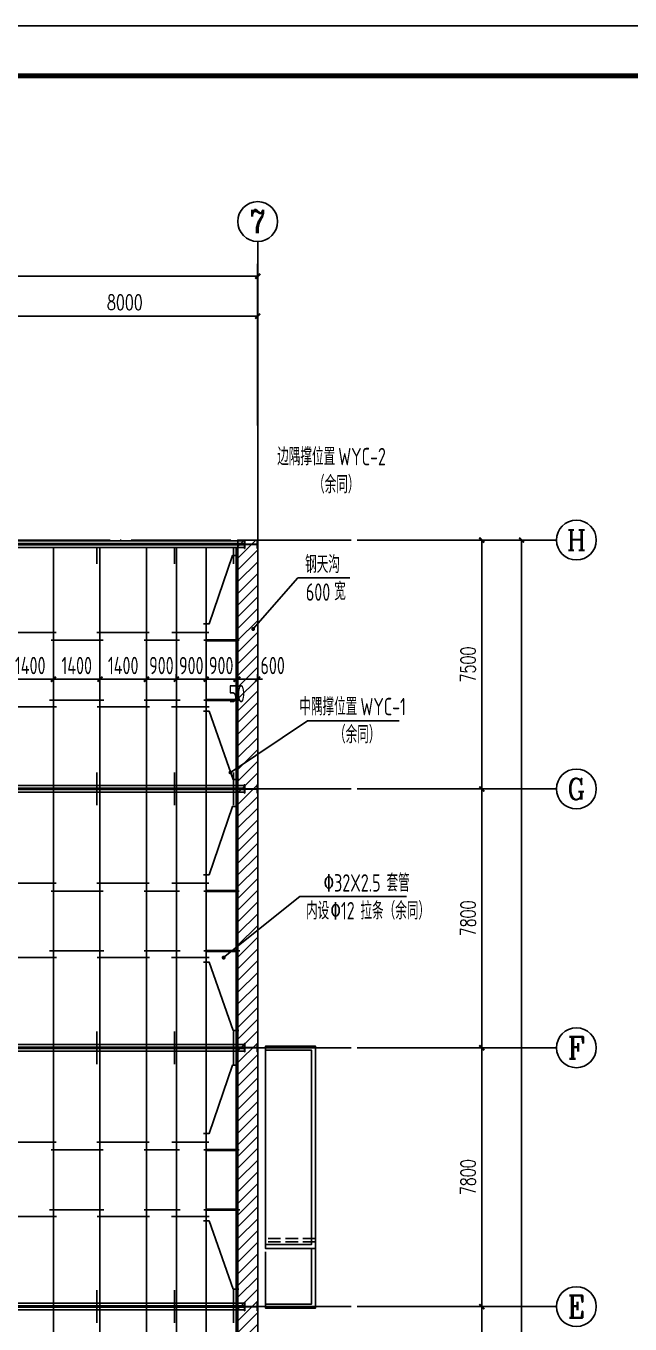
# Model space of a CAD drawing. Header units: millimetres. Extents: x 6950065 to 7140129, y 16284814 to 19754034.
# Drawn here: x 7017559 to 7035754, y 18402698 to 18441817 of the extents above; entities that cross this region are included whole.
import ezdxf
from ezdxf.enums import TextEntityAlignment as Align

# ---------------------------------------------------------------- set-up
doc = ezdxf.new("R2010")
doc.units = ezdxf.units.MM
doc.header["$LTSCALE"] = 1500
doc.header["$MEASUREMENT"] = 0
doc.linetypes.add('DASH', pattern=[0.35, 0.25, -0.1])
doc.linetypes.add('DOTE', pattern=[2.42, 2, -0.2, 0.02, -0.2])
doc.layers.get('Defpoints').update_dxf_attribs({"color": 1})
for name, color, linetype in [('AXIS_TEXT', 7, 'Continuous'), ('AXIS_外部', 171, 'Continuous'), ('COLUMN', 2, 'Continuous'), ('C型钢', 6, 'Continuous'), ('dim', 7, 'Continuous'), ('DIM_ELEV', 3, 'Continuous'), ('DOTE', 250, 'DOTE'), ('HANDRAIL', 3, 'Continuous'), ('S-TEXT', 7, 'Continuous'), ('SURFACE', 6, 'Continuous'), ('TK', 4, 'Continuous'), ('WINDOW', 140, 'Continuous')]:
    doc.layers.add(name, color=color, linetype=linetype)
doc.styles.add('_TCH_AXIS', font='COMPLEX', dxfattribs={"bigfont": 'GBCBIG'})
doc.styles.add('_TCH_DIM_T3', font='SIMPLEX', dxfattribs={"width": 0.705882, "bigfont": 'GBCBIG'})
doc.styles.add('COMPLEX', font='COMPLEX')
doc.styles.add('TSSD_Dimension', font='Tssdeng.shx', dxfattribs={"width": 0.7, "bigfont": 'hztxt.shx'})
doc.styles.add('TSSD_REIN', font='tssdeng.shx', dxfattribs={"width": 0.7, "bigfont": 'tssdchn.shx'})
doc.dimstyles.new('_TCH_ARCH&&150', dxfattribs={"dimtxt": 446.25, "dimasz": 150, "dimexe": 375, "dimexo": 450, "dimgap": 189.375, "dimtad": 1, "dimdec": 0, "dimzin": 0, "dimdsep": 46, "dimtxsty": '_TCH_DIM_T3', "dimblk": 'ARCHTICK', "dimcen": 0.09, "dimclrt": 7, "dimazin": 2, "dimtfac": 1, "dimtdec": 0, "dimtix": 1, "dimtmove": 2, "dimatfit": 3, "dimfxl": 0, "dimtolj": 1, "dimtzin": 0, "dimarcsym": 0})
doc.dimstyles.new('TSSD_150_150', dxfattribs={"dimtxt": 525, "dimasz": 150, "dimexe": 150, "dimexo": 375, "dimgap": 150, "dimtad": 1, "dimdec": 0, "dimzin": 0, "dimdsep": 46, "dimtxsty": 'TSSD_Dimension', "dimblk": 'ARCHTICK', "dimcen": 0, "dimdle": 150, "dimclrt": 7, "dimadec": 0, "dimazin": 0, "dimtfac": 1, "dimtdec": 0, "dimtix": 1, "dimtmove": 2, "dimatfit": 3, "dimfxl": 0, "dimtolj": 1, "dimtzin": 0, "dimarcsym": 0})

# ---------------------------------------------------------------- blocks, each defined once
blk = doc.blocks.new('A$C3ACC4A1C')
at = {"layer": 'COLUMN'}
h = blk.add_hatch(color=256, dxfattribs=at)
h.paths.add_polyline_path([(125, 400), (0, 400), (0, 388), (120, 388), (120, 200), (125, 200)])
h.paths.add_polyline_path([(250, 400), (125, 400), (125, 200), (130, 200), (130, 388), (250, 388)])
h.paths.add_polyline_path([(250, 12), (130, 12), (130, 200), (125, 200), (125, 0), (250, 0)])
h.paths.add_polyline_path([(125, 200), (120, 200), (120, 12), (0, 12), (0, 0), (125, 0)])
blk.add_lwpolyline([(0, 0), (0, 12), (120, 12), (120, 388), (0, 388), (0, 400), (250, 400), (250, 388), (130, 388), (130, 12), (250, 12), (250, 0)], close=True, dxfattribs=at)
blk = doc.blocks.new('fghgjhjkh')
at = {"color": 35, "linetype": 'ByBlock', "ltscale": 3}
for p, q in [((5065372, 18794990), (5112572, 18794990)), ((5065372, 18794910), (5112572, 18794910)), ((5065372, 18794870), (5112572, 18794870)), ((5065372, 18794790), (5112572, 18794790))]:
    blk.add_line(p, q, dxfattribs=at)
blk.add_lwpolyline([(5112572, 18794990), (5112572, 18794790)], dxfattribs=at)
blk = doc.blocks.new('dfgfdgfdgd')
at = {"layer": 'COLUMN'}
for p, q in [((5066440, 18680572), (5067559, 18680572)), ((5068240, 18680572), (5069815, 18680572)), ((5071040, 18680572), (5072615, 18680572)), ((5073840, 18680572), (5075415, 18680572)), ((5066434, 18678333), (5067572, 18678333)), ((5068234, 18678333), (5069811, 18678333)), ((5071034, 18678333), (5072611, 18678333)), ((5073834, 18678333), (5075411, 18678333))]:
    blk.add_line(p, q, dxfattribs=at)
at = {"layer": 'COLUMN', "color": 2}
for points in [[(5066594, 18680337), (5065528, 18680337)], [(5068394, 18680337), (5067328, 18680337)], [(5071195, 18680337), (5069627, 18680337)], [(5073995, 18680337), (5072427, 18680337)], [(5076829, 18680337), (5075223, 18680337)], [(5066592, 18678533), (5065507, 18678533)], [(5068392, 18678533), (5067307, 18678533)], [(5071245, 18678533), (5069605, 18678533)], [(5074045, 18678533), (5072405, 18678533)], [(5076829, 18678533), (5075223, 18678533)]]:
    blk.add_lwpolyline(points, dxfattribs=at)
at = {"layer": 'COLUMN', "color": 2, "const_width": 80}
for points in [[(5066522, 18680337), (5065622, 18680337)], [(5076722, 18680337), (5075323, 18680337)], [(5066522, 18678533), (5065622, 18678533)], [(5076722, 18678533), (5075323, 18678533)]]:
    blk.add_lwpolyline(points, dxfattribs=at)
at = {"layer": 'SURFACE'}
for points in [[(5065565, 18682888), (5065734, 18682888), (5066436, 18680828), (5066609, 18680828)], [(5076856, 18682888), (5076576, 18682888), (5075479, 18680828), (5075217, 18680828)], [(5065537, 18676139), (5065707, 18676139), (5066436, 18678200), (5066609, 18678200)], [(5076856, 18676046), (5076576, 18676046), (5075628, 18678107), (5075217, 18678107)]]:
    blk.add_lwpolyline(points, dxfattribs=at)
blk = doc.blocks.new('dfgfdgdfgdgfdgd')
at = {"layer": 'C型钢', "color": 4, "const_width": 50}
for points in [[(5065699, 18683132), (5065699, 18682634)], [(5067482, 18683132), (5067482, 18682634)], [(5069813, 18683132), (5069813, 18682634)], [(5072618, 18683132), (5072618, 18682634)], [(5075411, 18683132), (5075411, 18682634)], [(5078533, 18683132), (5078533, 18682634)], [(5081326, 18683132), (5081326, 18682634)], [(5084131, 18683132), (5084131, 18682634)], [(5086463, 18683132), (5086463, 18682634)], [(5088362, 18683132), (5088362, 18682634)]]:
    blk.add_lwpolyline(points, dxfattribs=at)
blk = doc.blocks.new('jklj')
at = {"layer": 'C型钢', "color": 3, "xscale": -1}
blk.add_blockref('dfgfdgdfgdgfdgd', (10177945, -6777), dxfattribs=at)
blk = doc.blocks.new('GeYuanFrame_46242643', base_point=(20.09, 4.53))
at = {"layer": 'TK'}
blk.add_lwpolyline([(20.09, 4.53), (20.09, 598.53), (861.09, 598.53), (861.09, 4.53)], close=True, dxfattribs=at)
at = {"layer": 'TK', "const_width": 1}
blk.add_lwpolyline([(45.09, 588.53), (851.09, 588.53), (851.09, 14.53), (45.09, 14.53)], close=True, dxfattribs=at)
blk = doc.blocks.new('_ArchTick')
at = {"color": 0, "linetype": 'ByBlock', "const_width": 0.4}
blk.add_lwpolyline([(-0.5, -0.5), (0.5, 0.5)], dxfattribs=at)
blk = doc.blocks.new('*D1286')
at = {"layer": 'Defpoints', "color": 0}
for p in [(7018388, 18422131), (7016988, 18421692), (7018388, 18421692)]:
    blk.add_point(p, dxfattribs=at)
at = {"layer": 'dim', "color": 0, "lineweight": -2}
for p, q in [((7016838, 18422131), (7018538, 18422131)), ((7016988, 18422067), (7016988, 18422281)), ((7018388, 18422067), (7018388, 18422281))]:
    blk.add_line(p, q, dxfattribs=at)
at = {"layer": 'dim', "color": 0, "lineweight": -2, "xscale": 150, "yscale": 150, "zscale": 150, "rotation": 180}
blk.add_blockref('_ArchTick', (7016988, 18422131), dxfattribs=at)
at = {"layer": 'dim', "color": 0, "lineweight": -2, "xscale": 150, "yscale": 150, "zscale": 150}
blk.add_blockref('_ArchTick', (7018388, 18422131), dxfattribs=at)
at = {"layer": 'dim', "color": 7, "insert": (7017688, 18422543), "char_height": 525, "attachment_point": 5, "style": 'TSSD_Dimension'}
blk.add_mtext('\\A1;1400', dxfattribs=at)
blk = doc.blocks.new('*D1287')
at = {"layer": 'Defpoints', "color": 0}
for p in [(7019788, 18422131), (7018388, 18421692), (7019788, 18421692)]:
    blk.add_point(p, dxfattribs=at)
at = {"layer": 'dim', "color": 0, "lineweight": -2}
for p, q in [((7018238, 18422131), (7019938, 18422131)), ((7018388, 18422067), (7018388, 18422281)), ((7019788, 18422067), (7019788, 18422281))]:
    blk.add_line(p, q, dxfattribs=at)
at = {"layer": 'dim', "color": 0, "lineweight": -2, "xscale": 150, "yscale": 150, "zscale": 150, "rotation": 180}
blk.add_blockref('_ArchTick', (7018388, 18422131), dxfattribs=at)
at = {"layer": 'dim', "color": 0, "lineweight": -2, "xscale": 150, "yscale": 150, "zscale": 150}
blk.add_blockref('_ArchTick', (7019788, 18422131), dxfattribs=at)
at = {"layer": 'dim', "color": 7, "insert": (7019088, 18422543), "char_height": 525, "attachment_point": 5, "style": 'TSSD_Dimension'}
blk.add_mtext('\\A1;1400', dxfattribs=at)
blk = doc.blocks.new('*D1288')
at = {"layer": 'Defpoints', "color": 0}
for p in [(7021188, 18422131), (7019788, 18421692), (7021188, 18421692)]:
    blk.add_point(p, dxfattribs=at)
at = {"layer": 'dim', "color": 0, "lineweight": -2}
for p, q in [((7019638, 18422131), (7021338, 18422131)), ((7019788, 18422067), (7019788, 18422281)), ((7021188, 18422067), (7021188, 18422281))]:
    blk.add_line(p, q, dxfattribs=at)
at = {"layer": 'dim', "color": 0, "lineweight": -2, "xscale": 150, "yscale": 150, "zscale": 150, "rotation": 180}
blk.add_blockref('_ArchTick', (7019788, 18422131), dxfattribs=at)
at = {"layer": 'dim', "color": 0, "lineweight": -2, "xscale": 150, "yscale": 150, "zscale": 150}
blk.add_blockref('_ArchTick', (7021188, 18422131), dxfattribs=at)
at = {"layer": 'dim', "color": 7, "insert": (7020488, 18422543), "char_height": 525, "attachment_point": 5, "style": 'TSSD_Dimension'}
blk.add_mtext('\\A1;1400', dxfattribs=at)
blk = doc.blocks.new('*D1289')
at = {"layer": 'Defpoints', "color": 0}
for p in [(7022088, 18422131), (7021188, 18421692), (7022088, 18421692)]:
    blk.add_point(p, dxfattribs=at)
at = {"layer": 'dim', "color": 0, "lineweight": -2}
for p, q in [((7021188, 18422131), (7021038, 18422131)), ((7021188, 18422067), (7021188, 18422281)), ((7021188, 18422131), (7022088, 18422131)), ((7022088, 18422067), (7022088, 18422281)), ((7022088, 18422131), (7022238, 18422131))]:
    blk.add_line(p, q, dxfattribs=at)
at = {"layer": 'dim', "color": 0, "lineweight": -2, "xscale": 150, "yscale": 150, "zscale": 150}
blk.add_blockref('_ArchTick', (7021188, 18422131), dxfattribs=at)
at = {"layer": 'dim', "color": 0, "lineweight": -2, "xscale": 150, "yscale": 150, "zscale": 150, "rotation": 180}
blk.add_blockref('_ArchTick', (7022088, 18422131), dxfattribs=at)
at = {"layer": 'dim', "color": 7, "insert": (7021638, 18422543), "char_height": 525, "attachment_point": 5, "style": 'TSSD_Dimension'}
blk.add_mtext('\\A1;900', dxfattribs=at)
blk = doc.blocks.new('*D1290')
at = {"layer": 'Defpoints', "color": 0}
for p in [(7022988, 18422131), (7022088, 18421692), (7022988, 18421692)]:
    blk.add_point(p, dxfattribs=at)
at = {"layer": 'dim', "color": 0, "lineweight": -2}
for p, q in [((7022088, 18422131), (7021938, 18422131)), ((7022088, 18422067), (7022088, 18422281)), ((7022088, 18422131), (7022988, 18422131)), ((7022988, 18422067), (7022988, 18422281)), ((7022988, 18422131), (7023138, 18422131))]:
    blk.add_line(p, q, dxfattribs=at)
at = {"layer": 'dim', "color": 0, "lineweight": -2, "xscale": 150, "yscale": 150, "zscale": 150}
blk.add_blockref('_ArchTick', (7022088, 18422131), dxfattribs=at)
at = {"layer": 'dim', "color": 0, "lineweight": -2, "xscale": 150, "yscale": 150, "zscale": 150, "rotation": 180}
blk.add_blockref('_ArchTick', (7022988, 18422131), dxfattribs=at)
at = {"layer": 'dim', "color": 7, "insert": (7022538, 18422543), "char_height": 525, "attachment_point": 5, "style": 'TSSD_Dimension'}
blk.add_mtext('\\A1;900', dxfattribs=at)
blk = doc.blocks.new('*D1291')
at = {"layer": 'Defpoints', "color": 0}
for p in [(7023888, 18422131), (7022988, 18421692), (7023888, 18421692)]:
    blk.add_point(p, dxfattribs=at)
at = {"layer": 'dim', "color": 0, "lineweight": -2}
for p, q in [((7022988, 18422131), (7022838, 18422131)), ((7022988, 18422067), (7022988, 18422281)), ((7022988, 18422131), (7023888, 18422131)), ((7023888, 18422067), (7023888, 18422281)), ((7023888, 18422131), (7024038, 18422131))]:
    blk.add_line(p, q, dxfattribs=at)
at = {"layer": 'dim', "color": 0, "lineweight": -2, "xscale": 150, "yscale": 150, "zscale": 150}
blk.add_blockref('_ArchTick', (7022988, 18422131), dxfattribs=at)
at = {"layer": 'dim', "color": 0, "lineweight": -2, "xscale": 150, "yscale": 150, "zscale": 150, "rotation": 180}
blk.add_blockref('_ArchTick', (7023888, 18422131), dxfattribs=at)
at = {"layer": 'dim', "color": 7, "insert": (7023438, 18422543), "char_height": 525, "attachment_point": 5, "style": 'TSSD_Dimension'}
blk.add_mtext('\\A1;900', dxfattribs=at)
blk = doc.blocks.new('*D1292')
at = {"layer": 'Defpoints', "color": 0}
for p in [(7023938, 18422131), (7023888, 18421692), (7023938, 18421692)]:
    blk.add_point(p, dxfattribs=at)
at = {"layer": 'dim', "color": 0, "lineweight": -2}
for p, q in [((7023888, 18422131), (7023738, 18422131)), ((7023888, 18422067), (7023888, 18422281)), ((7023888, 18422131), (7023938, 18422131)), ((7023938, 18422067), (7023938, 18422281)), ((7023938, 18422131), (7024088, 18422131))]:
    blk.add_line(p, q, dxfattribs=at)
at = {"layer": 'dim', "color": 0, "lineweight": -2, "xscale": 150, "yscale": 150, "zscale": 150}
blk.add_blockref('_ArchTick', (7023888, 18422131), dxfattribs=at)
at = {"layer": 'dim', "color": 0, "lineweight": -2, "xscale": 150, "yscale": 150, "zscale": 150, "rotation": 180}
blk.add_blockref('_ArchTick', (7023938, 18422131), dxfattribs=at)
at = {"layer": 'dim', "color": 7, "insert": (7023913, 18421693), "char_height": 525, "attachment_point": 5, "style": 'TSSD_Dimension'}
blk.add_mtext('\\A1;50', dxfattribs=at)
blk = doc.blocks.new('*D1293')
at = {"layer": 'Defpoints', "color": 0}
for p in [(7024538, 18422131), (7023938, 18421692), (7024538, 18421692)]:
    blk.add_point(p, dxfattribs=at)
at = {"layer": 'dim', "color": 0, "lineweight": -2}
for p, q in [((7023788, 18422131), (7024688, 18422131)), ((7023938, 18422067), (7023938, 18422281)), ((7024538, 18422067), (7024538, 18422281))]:
    blk.add_line(p, q, dxfattribs=at)
at = {"layer": 'dim', "color": 0, "lineweight": -2, "xscale": 150, "yscale": 150, "zscale": 150, "rotation": 180}
blk.add_blockref('_ArchTick', (7023938, 18422131), dxfattribs=at)
at = {"layer": 'dim', "color": 0, "lineweight": -2, "xscale": 150, "yscale": 150, "zscale": 150}
blk.add_blockref('_ArchTick', (7024538, 18422131), dxfattribs=at)
at = {"layer": 'dim', "color": 7, "insert": (7024990, 18422543), "char_height": 525, "attachment_point": 5, "style": 'TSSD_Dimension'}
blk.add_mtext('\\A1;600', dxfattribs=at)
blk = doc.blocks.new('*D1608')
at = {"layer": 'Defpoints', "color": 0}
for p in [(7024538, 18433073), (7016538, 18429323), (7024538, 18429323)]:
    blk.add_point(p, dxfattribs=at)
at = {"layer": 'DIM_ELEV', "color": 0, "lineweight": -2}
for p, q in [((7016538, 18429773), (7016538, 18433448)), ((7024538, 18429773), (7024538, 18433448)), ((7016538, 18433073), (7024538, 18433073))]:
    blk.add_line(p, q, dxfattribs=at)
at = {"layer": 'DIM_ELEV', "color": 0, "lineweight": -2, "xscale": 150, "yscale": 150, "zscale": 150, "rotation": 180}
blk.add_blockref('_ArchTick', (7016538, 18433073), dxfattribs=at)
at = {"layer": 'DIM_ELEV', "color": 0, "lineweight": -2, "xscale": 150, "yscale": 150, "zscale": 150}
blk.add_blockref('_ArchTick', (7024538, 18433073), dxfattribs=at)
at = {"layer": 'DIM_ELEV', "color": 7, "insert": (7020538, 18433486), "char_height": 446.2, "attachment_point": 5, "style": '_TCH_DIM_T3'}
blk.add_mtext('\\A1;8000', dxfattribs=at)
blk = doc.blocks.new('*D1609')
at = {"layer": 'Defpoints', "color": 0}
for p in [(7024538, 18434273), (6976538, 18429323), (7024538, 18429323)]:
    blk.add_point(p, dxfattribs=at)
at = {"layer": 'DIM_ELEV', "color": 0, "lineweight": -2}
for p, q in [((6976538, 18429773), (6976538, 18434648)), ((7024538, 18429773), (7024538, 18434648)), ((6976538, 18434273), (7024538, 18434273))]:
    blk.add_line(p, q, dxfattribs=at)
at = {"layer": 'DIM_ELEV', "color": 0, "lineweight": -2, "xscale": 150, "yscale": 150, "zscale": 150, "rotation": 180}
blk.add_blockref('_ArchTick', (6976538, 18434273), dxfattribs=at)
at = {"layer": 'DIM_ELEV', "color": 0, "lineweight": -2, "xscale": 150, "yscale": 150, "zscale": 150}
blk.add_blockref('_ArchTick', (7024538, 18434273), dxfattribs=at)
at = {"layer": 'DIM_ELEV', "color": 7, "insert": (7000538, 18434686), "char_height": 446.2, "attachment_point": 5, "style": '_TCH_DIM_T3'}
blk.add_mtext('\\A1;48000', dxfattribs=at)
blk = doc.blocks.new('*D1613')
at = {"layer": 'Defpoints', "color": 0}
for p in [(7027538, 18403223), (7031288, 18403223), (7027538, 18395423)]:
    blk.add_point(p, dxfattribs=at)
at = {"layer": 'DIM_ELEV', "color": 0, "lineweight": -2}
for p, q in [((7027988, 18403223), (7031663, 18403223)), ((7031288, 18395423), (7031288, 18403223)), ((7027988, 18395423), (7031663, 18395423))]:
    blk.add_line(p, q, dxfattribs=at)
at = {"layer": 'DIM_ELEV', "color": 0, "lineweight": -2, "xscale": 150, "yscale": 150, "zscale": 150}
for p, rotation in [((7031288, 18403223), 90), ((7031288, 18395423), 270)]:
    blk.add_blockref('_ArchTick', p, dxfattribs=dict(at, rotation=rotation))
at = {"layer": 'DIM_ELEV', "color": 7, "insert": (7030876, 18399323), "char_height": 446.2, "attachment_point": 5, "rotation": 90, "style": '_TCH_DIM_T3'}
blk.add_mtext('\\A1;7800', dxfattribs=at)
blk = doc.blocks.new('*D1614')
at = {"layer": 'Defpoints', "color": 0}
for p in [(7027538, 18411023), (7031288, 18411023), (7027538, 18403223)]:
    blk.add_point(p, dxfattribs=at)
at = {"layer": 'DIM_ELEV', "color": 0, "lineweight": -2}
for p, q in [((7027988, 18411023), (7031663, 18411023)), ((7031288, 18403223), (7031288, 18411023)), ((7027988, 18403223), (7031663, 18403223))]:
    blk.add_line(p, q, dxfattribs=at)
at = {"layer": 'DIM_ELEV', "color": 0, "lineweight": -2, "xscale": 150, "yscale": 150, "zscale": 150}
for p, rotation in [((7031288, 18411023), 90), ((7031288, 18403223), 270)]:
    blk.add_blockref('_ArchTick', p, dxfattribs=dict(at, rotation=rotation))
at = {"layer": 'DIM_ELEV', "color": 7, "insert": (7030876, 18407123), "char_height": 446.2, "attachment_point": 5, "rotation": 90, "style": '_TCH_DIM_T3'}
blk.add_mtext('\\A1;7800', dxfattribs=at)
blk = doc.blocks.new('*D1615')
at = {"layer": 'Defpoints', "color": 0}
for p in [(7027538, 18418823), (7031288, 18418823), (7027538, 18411023)]:
    blk.add_point(p, dxfattribs=at)
at = {"layer": 'DIM_ELEV', "color": 0, "lineweight": -2}
for p, q in [((7027988, 18418823), (7031663, 18418823)), ((7031288, 18411023), (7031288, 18418823)), ((7027988, 18411023), (7031663, 18411023))]:
    blk.add_line(p, q, dxfattribs=at)
at = {"layer": 'DIM_ELEV', "color": 0, "lineweight": -2, "xscale": 150, "yscale": 150, "zscale": 150}
for p, rotation in [((7031288, 18418823), 90), ((7031288, 18411023), 270)]:
    blk.add_blockref('_ArchTick', p, dxfattribs=dict(at, rotation=rotation))
at = {"layer": 'DIM_ELEV', "color": 7, "insert": (7030876, 18414923), "char_height": 446.2, "attachment_point": 5, "rotation": 90, "style": '_TCH_DIM_T3'}
blk.add_mtext('\\A1;7800', dxfattribs=at)
blk = doc.blocks.new('*D1616')
at = {"layer": 'Defpoints', "color": 0}
for p in [(7027538, 18426323), (7031288, 18426323), (7027538, 18418823)]:
    blk.add_point(p, dxfattribs=at)
at = {"layer": 'DIM_ELEV', "color": 0, "lineweight": -2}
for p, q in [((7027988, 18426323), (7031663, 18426323)), ((7031288, 18418823), (7031288, 18426323)), ((7027988, 18418823), (7031663, 18418823))]:
    blk.add_line(p, q, dxfattribs=at)
at = {"layer": 'DIM_ELEV', "color": 0, "lineweight": -2, "xscale": 150, "yscale": 150, "zscale": 150}
for p, rotation in [((7031288, 18426323), 90), ((7031288, 18418823), 270)]:
    blk.add_blockref('_ArchTick', p, dxfattribs=dict(at, rotation=rotation))
at = {"layer": 'DIM_ELEV', "color": 7, "insert": (7030876, 18422573), "char_height": 446.2, "attachment_point": 5, "rotation": 90, "style": '_TCH_DIM_T3'}
blk.add_mtext('\\A1;7500', dxfattribs=at)
blk = doc.blocks.new('*D1617')
at = {"layer": 'Defpoints', "color": 0}
for p in [(7027538, 18426323), (7032488, 18426323), (7027538, 18372323)]:
    blk.add_point(p, dxfattribs=at)
at = {"layer": 'DIM_ELEV', "color": 0, "lineweight": -2}
for p, q in [((7027988, 18426323), (7032863, 18426323)), ((7032488, 18372323), (7032488, 18426323)), ((7027988, 18372323), (7032863, 18372323))]:
    blk.add_line(p, q, dxfattribs=at)
at = {"layer": 'DIM_ELEV', "color": 0, "lineweight": -2, "xscale": 150, "yscale": 150, "zscale": 150}
for p, rotation in [((7032488, 18426323), 90), ((7032488, 18372323), 270)]:
    blk.add_blockref('_ArchTick', p, dxfattribs=dict(at, rotation=rotation))
at = {"layer": 'DIM_ELEV', "color": 7, "insert": (7032076, 18399323), "char_height": 446.2, "attachment_point": 5, "rotation": 90, "style": '_TCH_DIM_T3'}
blk.add_mtext('\\A1;54000', dxfattribs=at)
blk = doc.blocks.new('_AXISO')
blk.add_circle((0, 0), 0.5)
at = {"layer": 'AXIS_TEXT', "style": 'COMPLEX', "width": 1.041667}
blk.add_attdef('A', text='', height=0.56, dxfattribs=at).set_placement((-0.25, -0.28), (0.25, -0.28), align=Align.FIT)

msp = doc.modelspace()

# ---------------------------------------------------------------- hatches: boundary and pattern name
at = {"layer": 'C型钢'}
h = msp.add_hatch(dxfattribs=at)
h.set_pattern_fill('ANSI31', scale=2000, style=0)
h.set_pattern_definition([(45, (1911566.23, -257033.43), (-176.7766953, 176.7766953), [])])
h.paths.add_polyline_path([(6977138.5, 18426323.5), (6976538.5, 18426323.5), (6976538.5, 18372323.5), (6977138.5, 18372323.5)])
h.paths.add_polyline_path([(7024538.5, 18426323.5), (7023938.5, 18426323.5), (7023938.5, 18372323.5), (7024538.5, 18372323.5)])

# ---------------------------------------------------------------- linework, layer by layer
at = {"layer": 'C型钢', "color": 6}
msp.add_lwpolyline([(7024538.5, 18372323.5), (7023938.5, 18372323.5), (7023938.5, 18426323.5), (7024538.5, 18426323.5)], close=True, dxfattribs=at)
at = {"layer": 'DIM_ELEV'}
for p, q in [((7024538.5, 18429323.5), (7024538.5, 18435323.5)), ((7027538.5, 18426323.5), (7033538.5, 18426323.5)), ((7027538.5, 18418823.5), (7033538.5, 18418823.5)), ((7027538.5, 18411023.5), (7033538.5, 18411023.5)), ((7027538.5, 18403223.5), (7033538.5, 18403223.5))]:
    msp.add_line(p, q, dxfattribs=at)
at = {"layer": 'DOTE', "color": 1}
for p, q in [((7024538.5, 18429323.5), (7024538.5, 18369323.5)), ((6973538.5, 18426323.5), (7027538.5, 18426323.5)), ((6973538.5, 18418823.5), (7029911.4, 18418823.5)), ((6973538.5, 18411023.5), (7029911.4, 18411023.5)), ((6973538.5, 18403223.5), (7029911.4, 18403223.5))]:
    msp.add_line(p, q, dxfattribs=at)
at = {"layer": 'HANDRAIL', "color": 3, "linetype": 'ByBlock'}
for p, q in [((7018388.5, 18426098.5), (7018388.5, 18372543.5)), ((7019788.5, 18426098.5), (7019788.5, 18372543.5)), ((7021188.5, 18426098.5), (7021188.5, 18372543.5)), ((7022088.5, 18426098.5), (7022088.5, 18372543.5)), ((7022988.5, 18426098.5), (7022988.5, 18372543.5)), ((7023888.5, 18426098.5), (7023888.5, 18372543.5))]:
    msp.add_line(p, q, dxfattribs=at)
at = {"layer": 'S-TEXT', "color": 3}
msp.add_lwpolyline([(7028135.5, 18428412.3, 0, 0, 0), (7025440.9, 18428412.3, 0, 0, 0), (7023988.1, 18426459.5, 120, 0, 0), (7023719.5, 18426098.5, 0, 0, 0)], format="xyseb", dxfattribs=at)
for points in [[(7027313.2, 18425183.4), (7025751.9, 18425183.4), (7024402.9, 18423644.3)], [(7028798.7, 18420878.6), (7026039.2, 18420878.6), (7023719.5, 18419321.6)], [(7029016.4, 18415581.1), (7025805.2, 18415581.1), (7023513.5, 18413741)]]:
    msp.add_lwpolyline(points, dxfattribs=at)
at = {"layer": 'S-TEXT', "color": 3, "const_width": 60}
for points in [[(7024412.7, 18423672.7, -1), (7024393.1, 18423616, -1)], [(7023744.4, 18419338.3, 1), (7023694.6, 18419304.9, 1)], [(7023536.9, 18413759.8, 1), (7023490.1, 18413722.3, 1)]]:
    msp.add_lwpolyline(points, format="xyb", close=True, dxfattribs=at)
at = {"layer": 'WINDOW', "linetype": 'DASH'}
for p, q in [((7026278.5, 18405273.5), (7024778.5, 18405273.5)), ((7026278.5, 18405173.5), (7024778.5, 18405173.5))]:
    msp.add_line(p, q, dxfattribs=at)
at = {"layer": 'WINDOW'}
msp.add_lwpolyline([(7026278.5, 18404973.5), (7026278.5, 18411073.5), (7024778.5, 18411073.5), (7024778.5, 18404973.5)], close=True, dxfattribs=at)
for points in [[(7024778.5, 18405093.5), (7026158.5, 18405093.5), (7026158.5, 18410953.5), (7024778.5, 18410953.5)], [(7024778.5, 18404873.5), (7024778.5, 18403173.5), (7026278.5, 18403173.5), (7026278.5, 18404973.5)], [(7024778.5, 18403293.5), (7026158.5, 18403293.5), (7026158.5, 18404973.5)]]:
    msp.add_lwpolyline(points, dxfattribs=at)

# ---------------------------------------------------------------- block references
at = {"layer": 'AXIS_外部'}
for p in [(1911566.2, -368691.5), (1911566.2, -376066.5), (1911566.2, -383866.5), (1911566.2, -391666.5)]:
    msp.add_blockref('fghgjhjkh', p, dxfattribs=at)
at = {"layer": 'COLUMN', "xscale": -1, "rotation": 270}
for p in [(7024138.5, 18426073.5), (7024138.5, 18418698.5), (7024138.5, 18410898.5), (7024138.5, 18403098.5)]:
    msp.add_blockref('A$C3ACC4A1C', p, dxfattribs=at)
at = {"layer": 'C型钢', "color": 3, "xscale": 150, "yscale": 150, "zscale": 150}
msp.add_blockref('GeYuanFrame_46242643', (6955997, 18352716.7), dxfattribs=at)
at = {"layer": 'C型钢', "color": 3, "xscale": -1}
for name, p in [('dfgfdgdfgdgfdgd', (12089510.7, -257033.4)), ('dfgfdgfdgd', (12089510.7, -257033.4)), ('dfgfdgfdgd', (12089510.7, -264591.8)), ('dfgfdgfdgd', (12089510.7, -272391.8))]:
    msp.add_blockref(name, p, dxfattribs=at)
at = {"layer": 'C型钢', "color": 3}
for p in [(1911566.2, -257033.4), (1911566.2, -257531.6), (1911566.2, -264833.4), (1911566.2, -265331.6), (1911566.2, -272633.4), (1911566.2, -273131.6)]:
    msp.add_blockref('jklj', p, dxfattribs=at)
at = {"layer": 'DIM_ELEV'}
ref = msp.add_blockref('_AXISO', (7024538.5, 18435923.5), dxfattribs=dict(at, xscale=1200, yscale=1200, zscale=1200))
ref.add_attrib('A', '7', dxfattribs={"layer": 'AXIS_TEXT', "height": 698.9, "style": '_TCH_AXIS'}).set_placement((7024305.5, 18435574), (7024771.5, 18435574), align=Align.FIT)
ref = msp.add_blockref('_AXISO', (7034138.5, 18426323.5), dxfattribs=dict(at, xscale=1200, yscale=1200, zscale=1200))
ref.add_attrib('A', 'H', dxfattribs={"layer": 'AXIS_TEXT', "height": 608.3, "style": '_TCH_AXIS'}).set_placement((7033848.8, 18426019.3), (7034428.1, 18426019.3), align=Align.FIT)
ref = msp.add_blockref('_AXISO', (7034138.5, 18418823.5), dxfattribs=dict(at, xscale=1200, yscale=1200, zscale=1200))
ref.add_attrib('A', 'G', dxfattribs={"layer": 'AXIS_TEXT', "height": 637.8, "style": '_TCH_AXIS'}).set_placement((7033865.2, 18418504.6), (7034411.8, 18418504.6), align=Align.FIT)
ref = msp.add_blockref('_AXISO', (7034138.5, 18411023.5), dxfattribs=dict(at, xscale=1200, yscale=1200, zscale=1200))
ref.add_attrib('A', 'F', dxfattribs={"layer": 'AXIS_TEXT', "height": 668.2, "style": '_TCH_AXIS'}).set_placement((7033883.9, 18410689.4), (7034393, 18410689.4), align=Align.FIT)
ref = msp.add_blockref('_AXISO', (7034138.5, 18403223.5), dxfattribs=dict(at, xscale=1200, yscale=1200, zscale=1200))
ref.add_attrib('A', 'E', dxfattribs={"layer": 'AXIS_TEXT', "height": 668.2, "style": '_TCH_AXIS'}).set_placement((7033883.9, 18402889.4), (7034393, 18402889.4), align=Align.FIT)

# ---------------------------------------------------------------- texts
at = {"layer": 'S-TEXT', "color": 3, "style": 'TSSD_REIN', "width": 0.7}
for s, p in [('边隅撑位置', (7025127.4, 18428577.2)), ('WYC-2', (7026964.9, 18428577.2)), ('（余同）', (7026208, 18427734.9))]:
    msp.add_text(s, height=525, rotation=0, dxfattribs=at).set_placement(p)
at = {"layer": 'S-TEXT', "color": 7, "style": 'TSSD_REIN', "width": 0.7}
msp.add_text('钢天沟', height=525, dxfattribs=at).set_placement((7025967.7, 18425327.6))
for s, p in [('600', (7025990.6, 18424493.6)), ('宽', (7026845.3, 18424515.4))]:
    msp.add_text(s, height=525, rotation=360, dxfattribs=at).set_placement(p)
at = {"layer": 'S-TEXT', "color": 3, "style": 'TSSD_REIN', "width": 0.7}
for s, p in [('中隅撑位置', (7025793.5, 18421043.5)), ('WYC-1', (7027631, 18421043.5)), ('（余同）', (7026838.7, 18420201.2)), ('%%13032X2.5', (7026526.2, 18415729.4)), ('套管', (7028420.3, 18415729.4)), ('内设', (7025995.1, 18414891.2)), ('%%13012', (7026730.1, 18414891.2)), ('拉条（余同）', (7027634.7, 18414891.2))]:
    msp.add_text(s, height=525, dxfattribs=at).set_placement(p)

# ---------------------------------------------------------------- dimensions: what is measured, and where the dimension line sits
at = {"layer": 'dim'}
for base, p1, p2, picture, middle in [((7018388.5, 18422130.6), (7016988.5, 18421692.1), (7018388.5, 18421692.1), '*D1286', (7017688.5, 18422543.1)), ((7019788.5, 18422130.6), (7018388.5, 18421692.1), (7019788.5, 18421692.1), '*D1287', (7019088.5, 18422543.1)), ((7021188.5, 18422130.6), (7019788.5, 18421692.1), (7021188.5, 18421692.1), '*D1288', (7020488.5, 18422543.1)), ((7022088.5, 18422130.6), (7021188.5, 18421692.1), (7022088.5, 18421692.1), '*D1289', (7021638.5, 18422543.1)), ((7022988.5, 18422130.6), (7022088.5, 18421692.1), (7022988.5, 18421692.1), '*D1290', (7022538.5, 18422543.1)), ((7023888.5, 18422130.6), (7022988.5, 18421692.1), (7023888.5, 18421692.1), '*D1291', (7023438.5, 18422543.1))]:
    dim = msp.add_linear_dim(base=base, p1=p1, p2=p2, angle=180, dimstyle='TSSD_150_150', dxfattribs=at)
    dim.commit()
    dim.dimension.update_dxf_attribs({"geometry": picture, "text_midpoint": middle})
for base, p1, p2, picture, middle in [((7024538.5, 18422130.6), (7023938.5, 18421692.1), (7024538.5, 18421692.1), '*D1293', (7024990.1, 18422543.1)), ((7023938.5, 18422130.6), (7023888.5, 18421692.1), (7023938.5, 18421692.1), '*D1292', (7023913.5, 18421693.1))]:
    dim = msp.add_linear_dim(base=base, p1=p1, p2=p2, angle=180, dimstyle='TSSD_150_150', dxfattribs=at)
    dim.commit()
    dim.dimension.update_dxf_attribs({"geometry": picture, "text_midpoint": middle, "dimtype": 128})
at = {"layer": 'DIM_ELEV'}
for p1, p2, distance, picture, middle in [((6976538.5, 18429323.5), (7024538.5, 18429323.5), 4950, '*D1609', (7000538.5, 18434686)), ((7016538.5, 18429323.5), (7024538.5, 18429323.5), 3750, '*D1608', (7020538.5, 18433486)), ((7027538.5, 18418823.5), (7027538.5, 18426323.5), -3750, '*D1616', (7030876, 18422573.5)), ((7027538.5, 18372323.5), (7027538.5, 18426323.5), -4950, '*D1617', (7032076, 18399323.5)), ((7027538.5, 18411023.5), (7027538.5, 18418823.5), -3750, '*D1615', (7030876, 18414923.5)), ((7027538.5, 18403223.5), (7027538.5, 18411023.5), -3750, '*D1614', (7030876, 18407123.5)), ((7027538.5, 18395423.5), (7027538.5, 18403223.5), -3750, '*D1613', (7030876, 18399323.5))]:
    dim = msp.add_aligned_dim(p1=p1, p2=p2, distance=distance, dimstyle='_TCH_ARCH&&150', dxfattribs=at)
    dim.commit()
    dim.dimension.update_dxf_attribs({"geometry": picture, "text_midpoint": middle})

doc.saveas('drawing.dxf')
